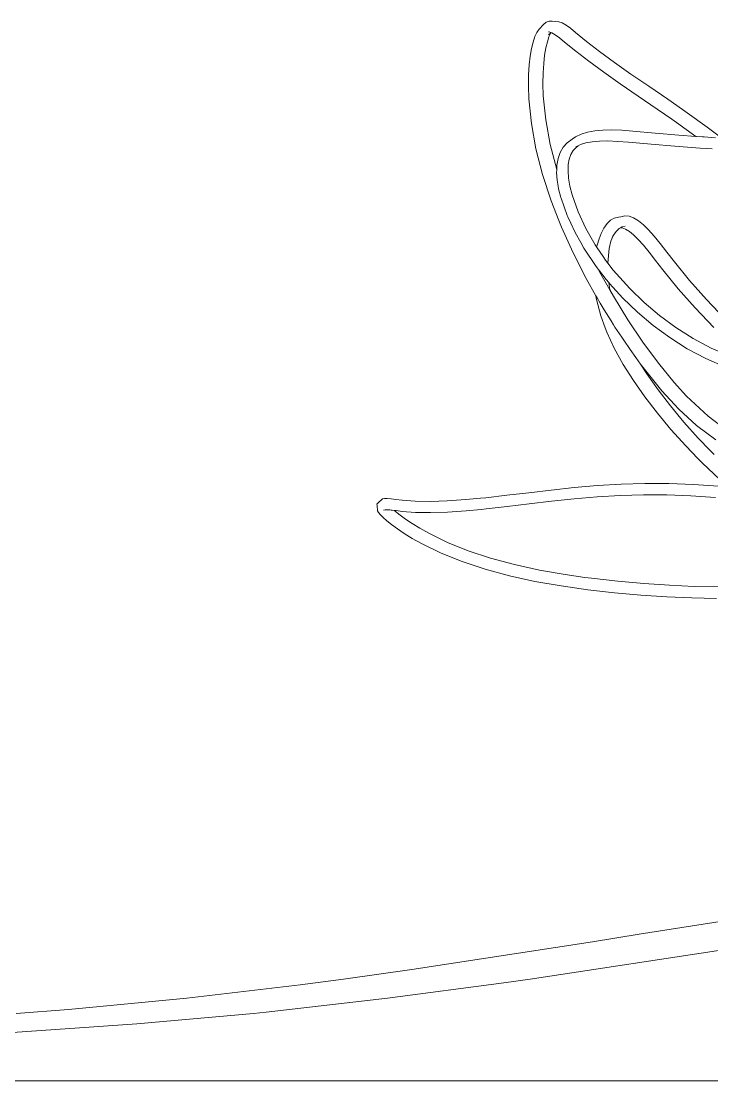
# Model space of a CAD drawing. Header units: millimetres. Extents: x 930469 to 1523124, y -120375 to 411163.
# Drawn here: x 1422689 to 1423252, y -6931 to -6066 of the extents above; entities that cross this region are included whole.
import ezdxf

# ---------------------------------------------------------------- set-up
doc = ezdxf.new("R2010")
doc.units = ezdxf.units.MM
doc.layers.add('A-NET THAY', color=8, linetype='Continuous', lineweight=0)
doc.layers.add('COT VACH', color=8, linetype='Continuous', lineweight=0)

# ---------------------------------------------------------------- blocks, each defined once
blk = doc.blocks.new('fgholol')
at = {"layer": 'A-NET THAY', "ltscale": 3}
for p, q in [((1041082.69, 32978.67), (1041079.07, 32974.83)), ((1041082.69, 32978.67), (1041084.86, 32980.53)), ((1041084.86, 32980.53), (1041087.21, 32981.4)), ((1041087.21, 32981.4), (1041089.77, 32981.33)), ((1041095.16, 32980.9), (1041089.77, 32981.33)), ((1041095.16, 32980.9), (1041097.92, 32979.97)), ((1041097.92, 32979.97), (1041101.04, 32978.2)), ((1041101.04, 32978.2), (1041104.61, 32975.6)), ((1041074.18, 32964.41), (1041075.65, 32968.78)), ((1041075.65, 32968.78), (1041077.28, 32972.26)), ((1041077.28, 32972.26), (1041079.07, 32974.83)), ((1041087.15, 32968.61), (1041085.8, 32964.56)), ((1041086.67, 32970.32), (1041088.28, 32971.7)), ((1041086.84, 32972.75), (1041087.29, 32972.6)), ((1041088.65, 32971.79), (1041087.15, 32968.61)), ((1041087.29, 32972.6), (1041089.08, 32971.99)), ((1041088.28, 32971.7), (1041088.69, 32971.85)), ((1041088.69, 32971.85), (1041088.65, 32971.79)), ((1041088.69, 32971.85), (1041089.08, 32971.99)), ((1041089.08, 32971.99), (1041089.38, 32971.89)), ((1041089.38, 32971.89), (1041092.32, 32970.22)), ((1041092.32, 32970.22), (1041095.77, 32967.71)), ((1041104.61, 32975.6), (1041108.74, 32972.21)), ((1041108.74, 32972.21), (1041117.81, 32964.77)), ((1041072.9, 32959.12), (1041074.18, 32964.41)), ((1041085.8, 32964.56), (1041084.6, 32959.63)), ((1041095.77, 32967.71), (1041099.84, 32964.36)), ((1041099.84, 32964.36), (1041108.95, 32956.89)), ((1041117.81, 32964.77), (1041128.41, 32956.6)), ((1041071.01, 32945.74), (1041071.83, 32952.9)), ((1041071.83, 32952.9), (1041072.9, 32959.12)), ((1041083.6, 32953.79), (1041082.82, 32946.98)), ((1041084.6, 32959.63), (1041083.6, 32953.79)), ((1041108.95, 32956.89), (1041119.62, 32948.67)), ((1041128.41, 32956.6), (1041140.51, 32947.75)), ((1041070.49, 32937.58), (1041071.01, 32945.74)), ((1041082.82, 32946.98), (1041082.33, 32939.19)), ((1041119.62, 32948.67), (1041131.79, 32939.77)), ((1041140.51, 32947.75), (1041153.97, 32938.28)), ((1041070.36, 32928.41), (1041070.49, 32937.58)), ((1041082.33, 32939.19), (1041082.19, 32930.38)), ((1041131.79, 32939.77), (1041145.3, 32930.26)), ((1041153.97, 32938.28), (1041168.56, 32928.25)), ((1041070.68, 32918.13), (1041070.36, 32928.41)), ((1041082.19, 32930.38), (1041082.5, 32920.55)), ((1041145.3, 32930.26), (1041159.93, 32920.21)), ((1041168.56, 32928.25), (1041184.01, 32917.69)), ((1041072.79, 32898.01), (1041070.68, 32918.13)), ((1041082.5, 32920.55), (1041084.55, 32900.98)), ((1041159.93, 32920.21), (1041175.39, 32909.64)), ((1041184.01, 32917.69), (1041195.97, 32909.43)), ((1041175.39, 32909.64), (1041187.32, 32901.4)), ((1041195.97, 32909.43), (1041200, 32906.61)), ((1041084.55, 32900.98), (1041088.21, 32880.81)), ((1041187.32, 32901.4), (1041191.32, 32898.6)), ((1041200, 32906.61), (1041216.17, 32895)), ((1041076.54, 32877.3), (1041072.79, 32898.01)), ((1041113.42, 32889.29), (1041118.6, 32890.95)), ((1041118.6, 32890.95), (1041124.44, 32892.04)), ((1041124.44, 32892.04), (1041130.99, 32892.6)), ((1041130.99, 32892.6), (1041138.31, 32892.69)), ((1041138.31, 32892.69), (1041146.48, 32892.36)), ((1041146.48, 32892.36), (1041155.57, 32891.66)), ((1041155.57, 32891.66), (1041173.84, 32890.05)), ((1041191.32, 32898.6), (1041206.91, 32887.41)), ((1041216.17, 32895), (1041228.19, 32885.85)), ((1041098.78, 32878.5), (1041102.02, 32882.2)), ((1041102.02, 32882.2), (1041106.01, 32885.24)), ((1041108.9, 32887), (1041106.01, 32885.24)), ((1041108.9, 32887), (1041113.42, 32889.29)), ((1041112.79, 32880.69), (1041117.15, 32882.09)), ((1041117.15, 32882.09), (1041122.29, 32883.04)), ((1041122.29, 32883.04), (1041128.3, 32883.56)), ((1041128.3, 32883.56), (1041135.22, 32883.65)), ((1041135.22, 32883.65), (1041143.12, 32883.33)), ((1041143.12, 32883.33), (1041152.09, 32882.64)), ((1041152.09, 32882.64), (1041170.42, 32881.02)), ((1041173.84, 32890.05), (1041193.23, 32888.46)), ((1041193.23, 32888.46), (1041206.91, 32887.41)), ((1041206.91, 32887.41), (1041207.43, 32887.37)), ((1041207.43, 32887.37), (1041212.34, 32887)), ((1041212.34, 32887), (1041213.65, 32886.9)), ((1041213.65, 32886.9), (1041222.95, 32886.23)), ((1041081.94, 32856.17), (1041076.54, 32877.3)), ((1041088.21, 32880.81), (1041093.45, 32860.29)), ((1041094.58, 32869.34), (1041096.3, 32874.2)), ((1041096.3, 32874.2), (1041098.78, 32878.5)), ((1041105.04, 32872.6), (1041106.88, 32875.79)), ((1041106.88, 32875.79), (1041109.2, 32878.43)), ((1041109.16, 32878.85), (1041110.89, 32879.72)), ((1041109.2, 32878.43), (1041110.89, 32879.72)), ((1041110.89, 32879.72), (1041112.79, 32880.69)), ((1041170.42, 32881.02), (1041189.94, 32879.41)), ((1041189.94, 32879.41), (1041210.47, 32877.85)), ((1041210.47, 32877.85), (1041220.44, 32877.13)), ((1041093.61, 32863.95), (1041094.58, 32869.34)), ((1041102.89, 32864.33), (1041103.7, 32868.8)), ((1041103.7, 32868.8), (1041105.04, 32872.6)), ((1041088.9, 32834.83), (1041081.94, 32856.17)), ((1041093.35, 32858.04), (1041093.45, 32860.15)), ((1041093.81, 32851.59), (1041093.35, 32858.04)), ((1041093.45, 32860.29), (1041093.61, 32863.95)), ((1041093.45, 32860.15), (1041093.45, 32860.29)), ((1041102.67, 32859.19), (1041102.89, 32864.33)), ((1041103.09, 32853.36), (1041102.67, 32859.19)), ((1041094.64, 32846.75), (1041093.81, 32851.59)), ((1041104.19, 32846.87), (1041103.09, 32853.36)), ((1041095, 32844.6), (1041094.64, 32846.75)), ((1041096.79, 32837.66), (1041095, 32844.6)), ((1041106.03, 32839.73), (1041104.19, 32846.87)), ((1041111.01, 32825.94), (1041106.03, 32839.73)), ((1041095.06, 32818.79), (1041088.9, 32834.83)), ((1041096.95, 32837.03), (1041096.79, 32837.66)), ((1041102.05, 32822.9), (1041096.95, 32837.03)), ((1041102.58, 32821.74), (1041102.05, 32822.9)), ((1041104.94, 32816.61), (1041102.58, 32821.74)), ((1041117.3, 32812.27), (1041111.01, 32825.94)), ((1041145.76, 32821.82), (1041143.82, 32821.4)), ((1041145.76, 32821.82), (1041149.02, 32822.54)), ((1041149.02, 32822.54), (1041152.53, 32822.24)), ((1041152.53, 32822.24), (1041156.23, 32820.9)), ((1041097.3, 32813.4), (1041095.06, 32818.79)), ((1041106.89, 32792.25), (1041097.3, 32813.4)), ((1041108.47, 32808.96), (1041104.94, 32816.61)), ((1041131.98, 32812.58), (1041134.5, 32816.2)), ((1041134.5, 32816.2), (1041137.31, 32818.9)), ((1041137.31, 32818.9), (1041140.42, 32820.65)), ((1041140.42, 32820.65), (1041143.8, 32821.4)), ((1041143.8, 32821.4), (1041143.82, 32821.4)), ((1041144.33, 32812.15), (1041145.5, 32812.81)), ((1041145.5, 32812.81), (1041146.76, 32813.52)), ((1041145.5, 32812.81), (1041146.77, 32812.7)), ((1041146.76, 32813.52), (1041149.27, 32814.07)), ((1041156.23, 32820.9), (1041160.11, 32818.56)), ((1041160.11, 32818.56), (1041164.18, 32815.25)), ((1041164.18, 32815.25), (1041168.46, 32811.03)), ((1041113.01, 32800.91), (1041108.47, 32808.96)), ((1041124.86, 32798.86), (1041117.3, 32812.27)), ((1041129.78, 32808.07), (1041128.18, 32803.9)), ((1041129.78, 32808.07), (1041131.98, 32812.58)), ((1041139.42, 32806.86), (1041138.41, 32803.9)), ((1041138.41, 32803.9), (1041139.8, 32806.76)), ((1041139.8, 32806.76), (1041141.99, 32809.91)), ((1041141.99, 32809.91), (1041144.33, 32812.15)), ((1041146.77, 32812.7), (1041149.66, 32811.66)), ((1041149.66, 32811.66), (1041152.78, 32809.78)), ((1041152.78, 32809.78), (1041156.19, 32807)), ((1041156.19, 32807), (1041159.97, 32803.27)), ((1041168.46, 32811.03), (1041173.03, 32805.9)), ((1041173.03, 32805.9), (1041177.98, 32799.88)), ((1041115.63, 32796.26), (1041113.01, 32800.91)), ((1041116.17, 32795.31), (1041115.63, 32796.26)), ((1041126.03, 32797.14), (1041124.86, 32798.86)), ((1041126.03, 32797.14), (1041126.37, 32798.61)), ((1041126.5, 32796.44), (1041126.03, 32797.14)), ((1041126.37, 32798.61), (1041128.18, 32803.9)), ((1041131.31, 32789.29), (1041126.5, 32796.44)), ((1041136.31, 32795.84), (1041135.14, 32783.95)), ((1041137.68, 32801.77), (1041136.31, 32795.84)), ((1041138.41, 32803.9), (1041137.68, 32801.77)), ((1041159.97, 32803.27), (1041164.16, 32798.57)), ((1041164.16, 32798.57), (1041168.84, 32792.88)), ((1041177.98, 32799.88), (1041183.42, 32792.95)), ((1041117.5, 32771.46), (1041106.89, 32792.25)), ((1041125.09, 32782.07), (1041116.17, 32795.31)), ((1041133.33, 32786.29), (1041131.31, 32789.29)), ((1041168.84, 32792.88), (1041174.1, 32786.19)), ((1041183.42, 32792.95), (1041189.45, 32785.15)), ((1041125.09, 32782.07), (1041126.45, 32780.25)), ((1041127.3, 32779.15), (1041126.45, 32780.25)), ((1041127.3, 32779.15), (1041128.45, 32776.88)), ((1041131.29, 32773.98), (1041127.3, 32779.15)), ((1041133.33, 32786.29), (1041135.14, 32783.95)), ((1041133.65, 32785.82), (1041133.33, 32786.29)), ((1041135.14, 32783.95), (1041139.59, 32778.18)), ((1041139.59, 32778.18), (1041142.13, 32775.13)), ((1041174.1, 32786.19), (1041180.05, 32778.48)), ((1041180.05, 32778.48), (1041192.56, 32763.11)), ((1041189.45, 32785.15), (1041201.92, 32769.83)), ((1041125.48, 32757.3), (1041117.5, 32771.46)), ((1041128.45, 32776.88), (1041130.57, 32773.13)), ((1041130.57, 32773.13), (1041131.61, 32771.28)), ((1041132.02, 32773.04), (1041131.29, 32773.98)), ((1041131.61, 32771.28), (1041136.79, 32762.11)), ((1041133.88, 32770.63), (1041132.02, 32773.04)), ((1041135.9, 32768.2), (1041133.88, 32770.63)), ((1041142.13, 32775.13), (1041153.02, 32763.14)), ((1041201.92, 32769.83), (1041215.74, 32754.2)), ((1041135.9, 32768.2), (1041136.79, 32762.11)), ((1041136.52, 32767.46), (1041135.9, 32768.2)), ((1041147.54, 32755.31), (1041136.52, 32767.46)), ((1041136.79, 32762.11), (1041139.7, 32756.94)), ((1041153.02, 32763.14), (1041164.79, 32751.81)), ((1041192.56, 32763.11), (1041206.47, 32747.38)), ((1041125.93, 32754.21), (1041125.48, 32757.3)), ((1041126.45, 32755.58), (1041125.48, 32757.3)), ((1041129.36, 32741.05), (1041125.93, 32754.21)), ((1041128.89, 32751.26), (1041126.45, 32755.58)), ((1041139.7, 32756.94), (1041151.53, 32737.77)), ((1041159.48, 32743.83), (1041147.54, 32755.31)), ((1041215.74, 32754.2), (1041230.86, 32738.37)), ((1041129.67, 32749.99), (1041128.89, 32751.26)), ((1041132.27, 32745.78), (1041129.67, 32749.99)), ((1041137.82, 32736.77), (1041132.27, 32745.78)), ((1041172.21, 32733.09), (1041159.48, 32743.83)), ((1041164.79, 32751.81), (1041177.36, 32741.21)), ((1041206.47, 32747.38), (1041221.67, 32731.46)), ((1041132.88, 32731.13), (1041129.36, 32741.05)), ((1041139.71, 32733.71), (1041137.82, 32736.77)), ((1041151.53, 32737.77), (1041163.78, 32719.55)), ((1041177.36, 32741.21), (1041190.69, 32731.42)), ((1041134.24, 32727.78), (1041132.88, 32731.13)), ((1041140.41, 32714.56), (1041134.24, 32727.78)), ((1041140.87, 32731.84), (1041139.71, 32733.71)), ((1041146.51, 32723.44), (1041140.87, 32731.84)), ((1041185.71, 32723.17), (1041172.21, 32733.09)), ((1041190.69, 32731.42), (1041204.76, 32722.52)), ((1041148.12, 32721.06), (1041146.51, 32723.44)), ((1041153.29, 32713.37), (1041148.12, 32721.06)), ((1041163.78, 32719.55), (1041176.39, 32702.42)), ((1041199.97, 32714.16), (1041185.71, 32723.17)), ((1041204.76, 32722.52), (1041219.62, 32714.61)), ((1041147.75, 32701.33), (1041140.41, 32714.56)), ((1041158.05, 32706.91), (1041153.29, 32713.37)), ((1041215.07, 32706.12), (1041199.97, 32714.16)), ((1041219.62, 32714.61), (1041235.38, 32707.8)), ((1041156.13, 32688.13), (1041147.75, 32701.33)), ((1041161.95, 32701.61), (1041158.05, 32706.91)), ((1041161.95, 32701.61), (1041167.03, 32693.6)), ((1041166.1, 32695.97), (1041161.95, 32701.61)), ((1041176.39, 32702.42), (1041189.38, 32686.53)), ((1041231.1, 32699.19), (1041215.07, 32706.12)), ((1041179.31, 32679.8), (1041166.1, 32695.97)), ((1041167.03, 32693.6), (1041176.21, 32680.56)), ((1041165.43, 32674.92), (1041156.13, 32688.13)), ((1041189.38, 32686.53), (1041199.43, 32675.5)), ((1041175.6, 32661.66), (1041165.43, 32674.92)), ((1041176.21, 32680.56), (1041186.25, 32667.48)), ((1041189.56, 32668.56), (1041179.31, 32679.8)), ((1041199.43, 32675.5), (1041202.79, 32672.07)), ((1041186.25, 32667.48), (1041197.15, 32654.31)), ((1041193.12, 32664.92), (1041189.56, 32668.56)), ((1041202.79, 32672.07), (1041216.96, 32659.04)), ((1041186.67, 32648.29), (1041175.6, 32661.66)), ((1041207.62, 32651.59), (1041193.12, 32664.92)), ((1041216.96, 32659.04), (1041232.07, 32647.67)), ((1041197.15, 32654.31), (1041209.01, 32641.03)), ((1041223.22, 32639.85), (1041207.62, 32651.59)), ((1041198.74, 32634.77), (1041186.67, 32648.29)), ((1041209.01, 32641.03), (1041218.63, 32630.99)), ((1041208.55, 32624.53), (1041198.74, 32634.77)), ((1041212.05, 32621.04), (1041208.55, 32624.53)), ((1041218.63, 32630.99), (1041221.94, 32627.69)), ((1041226.76, 32607.23), (1041212.05, 32621.04)), ((1041070.59, 32596.66), (1041052.7, 32594.51)), ((1041089, 32598.85), (1041070.59, 32596.66)), ((1041107.77, 32600.87), (1041089, 32598.85)), ((1041126.78, 32602.53), (1041107.77, 32600.87)), ((1041145.98, 32603.67), (1041126.78, 32602.53)), ((1041165.35, 32604.18), (1041145.98, 32603.67)), ((1041180.04, 32604.14), (1041165.35, 32604.18)), ((1041185.05, 32604.04), (1041180.04, 32604.14)), ((1041205, 32603.29), (1041185.05, 32604.04)), ((1041225.46, 32602.09), (1041205, 32603.29)), ((1040947.5, 32588.13), (1040946.74, 32587.41)), ((1040951.3, 32591.58), (1040947.5, 32588.13)), ((1040952.82, 32591.9), (1040951.3, 32591.58)), ((1040955.13, 32591.9), (1040952.82, 32591.9)), ((1040958.26, 32591.64), (1040955.13, 32591.9)), ((1040962.27, 32591.18), (1040958.26, 32591.64)), ((1040967.19, 32590.58), (1040962.27, 32591.18)), ((1040978.05, 32589.77), (1040967.19, 32590.58)), ((1040990.39, 32589.57), (1040978.05, 32589.77)), ((1041004.18, 32590), (1040990.39, 32589.57)), ((1041019.29, 32591.03), (1041004.18, 32590)), ((1041031.37, 32592.14), (1041019.29, 32591.03)), ((1041035.52, 32592.57), (1041031.37, 32592.14)), ((1041052.7, 32594.51), (1041035.52, 32592.57)), ((1041089.15, 32589.67), (1041070.86, 32587.49)), ((1041107.73, 32591.67), (1041089.15, 32589.67)), ((1041126.47, 32593.3), (1041107.73, 32591.67)), ((1041145.3, 32594.42), (1041126.47, 32593.3)), ((1041164.27, 32594.92), (1041145.3, 32594.42)), ((1041178.63, 32594.87), (1041164.27, 32594.92)), ((1041183.37, 32594.78), (1041178.63, 32594.87)), ((1041202.94, 32594.05), (1041183.37, 32594.78)), ((1041223.01, 32592.87), (1041202.94, 32594.05)), ((1040946.74, 32587.41), (1040946.8, 32586.26)), ((1040946.8, 32586.26), (1040947.23, 32581.84)), ((1040947.23, 32581.84), (1040948.02, 32580.4)), ((1040948.02, 32580.4), (1040949.56, 32578.54)), ((1040953.39, 32582.69), (1040952.05, 32582.41)), ((1040955.3, 32582.69), (1040953.39, 32582.69)), ((1040955.51, 32582.69), (1040955.3, 32582.69)), ((1040956.5, 32582.61), (1040955.51, 32582.69)), ((1040957.14, 32582.56), (1040956.5, 32582.61)), ((1040958.47, 32582.45), (1040957.14, 32582.56)), ((1040959.09, 32582.37), (1040958.47, 32582.45)), ((1040960.96, 32582.16), (1040959.09, 32582.37)), ((1040961.97, 32581.28), (1040960.96, 32582.16)), ((1040962.34, 32582), (1040960.96, 32582.16)), ((1040965.58, 32578.42), (1040961.97, 32581.28)), ((1040967.2, 32581.41), (1040962.34, 32582)), ((1040978.1, 32580.59), (1040967.2, 32581.41)), ((1040990.52, 32580.39), (1040978.1, 32580.59)), ((1041004.39, 32580.82), (1040990.52, 32580.39)), ((1041019.56, 32581.86), (1041004.39, 32580.82)), ((1041031.68, 32582.98), (1041019.56, 32581.86)), ((1041035.84, 32583.4), (1041031.68, 32582.98)), ((1041053.01, 32585.34), (1041035.84, 32583.4)), ((1041070.86, 32587.49), (1041053.01, 32585.34)), ((1040949.56, 32578.54), (1040951.85, 32576.28)), ((1040951.85, 32576.28), (1040954.9, 32573.63)), ((1040954.9, 32573.63), (1040958.74, 32570.59)), ((1040970.03, 32575.19), (1040965.58, 32578.42)), ((1040975.36, 32571.61), (1040970.03, 32575.19)), ((1040981.66, 32567.73), (1040975.36, 32571.61)), ((1040958.74, 32570.59), (1040963.42, 32567.18)), ((1040963.42, 32567.18), (1040969, 32563.44)), ((1040969, 32563.44), (1040975.55, 32559.4)), ((1040988.95, 32563.59), (1040981.66, 32567.73)), ((1041004.39, 32556.13), (1040988.95, 32563.59)), ((1040975.55, 32559.4), (1040983.19, 32555.07)), ((1040983.19, 32555.07), (1040999.06, 32547.4)), ((1041021.27, 32549.35), (1041004.39, 32556.13)), ((1040999.06, 32547.4), (1041016.4, 32540.43)), ((1041039.52, 32543.3), (1041021.27, 32549.35)), ((1041016.4, 32540.43), (1041035.07, 32534.25)), ((1041058.95, 32538.04), (1041039.52, 32543.3)), ((1041079.32, 32533.56), (1041058.95, 32538.04)), ((1041035.07, 32534.25), (1041054.9, 32528.88)), ((1041054.9, 32528.88), (1041075.64, 32524.31)), ((1041100.37, 32529.82), (1041079.32, 32533.56)), ((1041116.43, 32527.47), (1041100.37, 32529.82)), ((1041121.75, 32526.78), (1041116.43, 32527.47)), ((1041075.64, 32524.31), (1041097.01, 32520.52)), ((1041097.01, 32520.52), (1041113.27, 32518.14)), ((1041143.27, 32524.35), (1041121.75, 32526.78)), ((1041164.56, 32522.48), (1041143.27, 32524.35)), ((1041185.43, 32521.11), (1041164.56, 32522.48)), ((1041205.71, 32520.23), (1041185.43, 32521.11)), ((1041225.3, 32519.89), (1041205.71, 32520.23)), ((1041113.27, 32518.14), (1041118.76, 32517.43)), ((1041118.76, 32517.43), (1041140.5, 32514.97)), ((1041140.5, 32514.97), (1041162.07, 32513.07)), ((1041162.07, 32513.07), (1041183.22, 32511.69)), ((1041183.22, 32511.69), (1041203.82, 32510.8)), ((1041203.82, 32510.8), (1041223.78, 32510.45)), ((1041259.88, 32252.04), (1041160.83, 32236.44)), ((1041160.83, 32236.44), (1041122.58, 32230.12)), ((1041122.58, 32230.12), (1040975.23, 32207.68)), ((1041236.38, 32224.81), (1041071.82, 32199.72)), ((1040975.23, 32207.68), (1040919.4, 32199.72)), ((1040919.4, 32199.72), (1040884.16, 32195.1)), ((1041071.82, 32199.72), (1041050.16, 32196.69)), ((1040884.16, 32195.1), (1040791.54, 32184.32)), ((1041050.16, 32196.69), (1040955.37, 32184.25)), ((1040791.54, 32184.32), (1040695.04, 32174.99)), ((1040955.37, 32184.25), (1040856.33, 32172.73)), ((1040695.04, 32174.99), (1040652.29, 32171.74)), ((1040846.11, 32171.74), (1040750.71, 32163.31)), ((1040856.33, 32172.73), (1040846.11, 32171.74)), ((1040750.71, 32163.31), (1040636.8, 32155.41)), ((1042094.12, 32116.76), (1040089.05, 32116.76))]:
    blk.add_line(p, q, dxfattribs=at)

msp = doc.modelspace()

# ---------------------------------------------------------------- block references
at = {"layer": 'COT VACH'}
msp.add_blockref('fgholol', (382032.3, -39047.4), dxfattribs=at)

doc.saveas('drawing.dxf')
